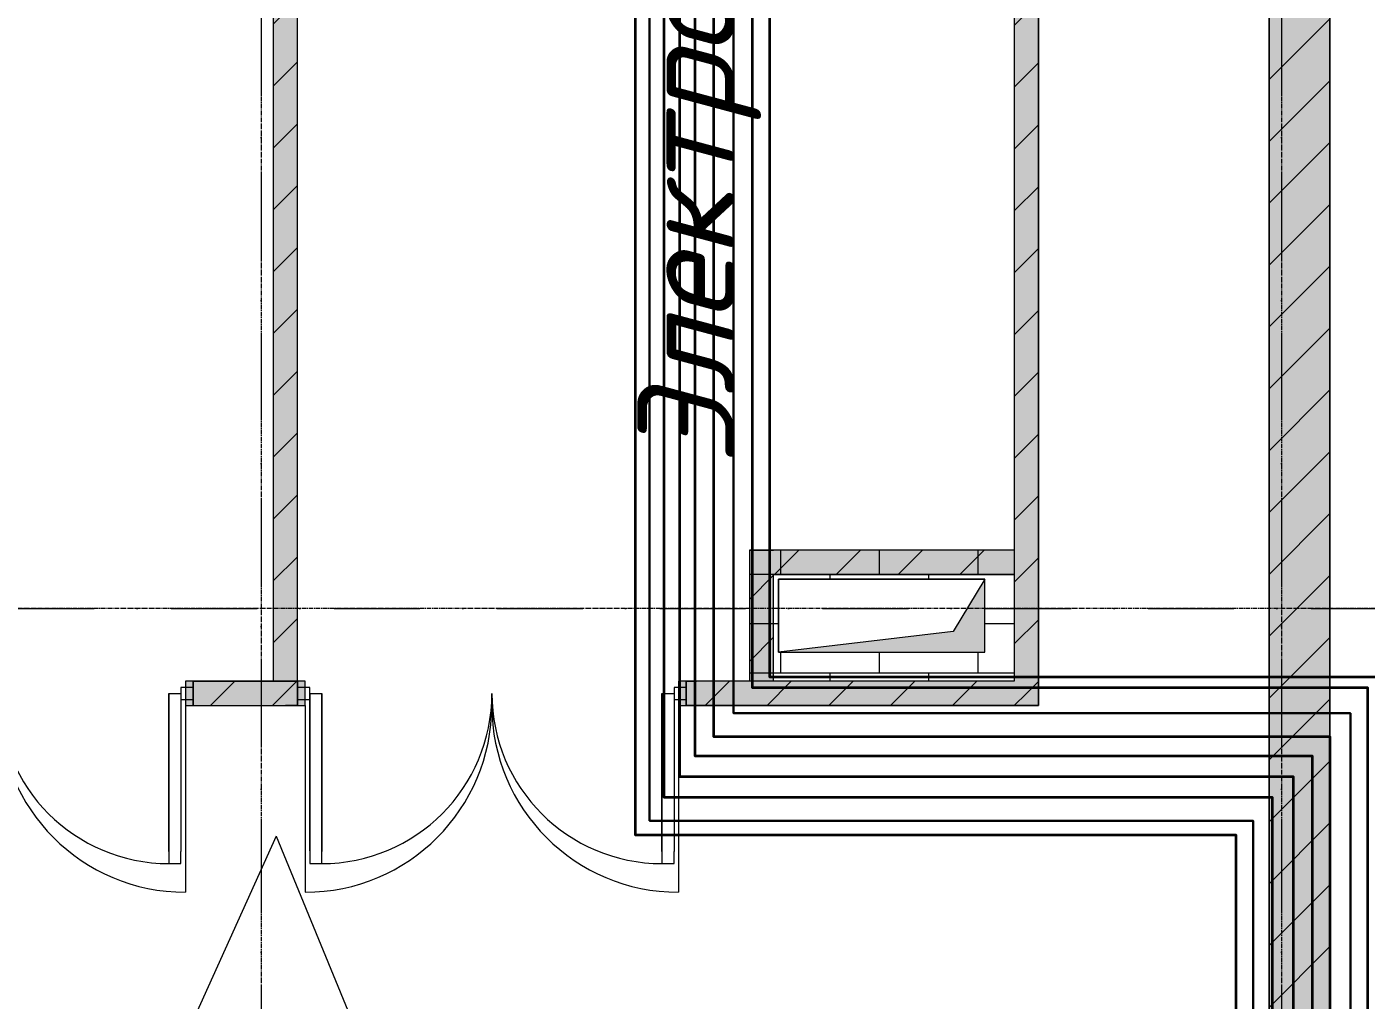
# Model space of a CAD drawing. Header units: millimetres. Extents: x 1499747 to 4230374, y -28481 to 441852.
# Drawn here: x 2463912 to 2469427, y 257261 to 261267 of the extents above; entities that cross this region are included whole.
import ezdxf
from ezdxf.xclip import XClip

# ---------------------------------------------------------------- set-up
doc = ezdxf.new("R2010")
doc.units = ezdxf.units.MM
doc.header["$MEASUREMENT"] = 0
doc.header["$XCLIPFRAME"] = 0
doc.linetypes.add('CENTER2', pattern=[28.575, 19.05, -3.175, 3.175, -3.175])
doc.linetypes.add('Штрихпунктирная', pattern=[670.277762, 352.777767, -176.388884, 0, -141.111112])
for name, color, linetype, lineweight in [('13 этаж_25_АР 06.03 custom_70__8 hatch_Ном._пера__8_Ном._пера__8', 8, 'Continuous', 18), ('13 этаж_25_АР 06.03 custom_70__Оси_Ном._пера__8_Ном._пера__8', 8, 'Continuous', 18), ('13 этаж_25_АР 06.03 custom_70_Выноски_Ном._пера__1_Ном._пера__1', 1, 'Continuous', 18), ('13 этаж_25_АР 06.03 custom_70_контур_Ном._пера__1_Ном._пера__1', 1, 'Continuous', 18), ('13 этаж_25_АР 06.03 custom_70_парапет 2_Ном._пера__8_Ном._пера__8', 8, 'Continuous', 18), ('13 этаж_25_АР 06.03 custom_70_Подложк_Ном._пера__1_Ном._пера__1', 1, 'Continuous', 18), ('13 этаж_25_АР 06.03 custom_70_Стойки_Ном._пера__7_Ном._пера__7', 7, 'Continuous', 18), ('13 этаж_25_АР 06.03 custom_70_Шахты 101_Ном._пера__14_Ном._пера__7', 7, 'Continuous', 18), ('13 этаж_25_АР 06.03 custom_70_Шахты_Ном._пера__7_Ном._пера__7', 7, 'Continuous', 18), ('13 этаж_25_Двери Archicad_Ном._пера__19_Ном._пера__255', 255, 'Continuous', 18), ('13 этаж_25_Двери Archicad_Ном._пера__23_Ном._пера__30', 30, 'Continuous', 18), ('13 этаж_25_Двери Archicad_Ном._пера__3_Ном._пера__30', 30, 'Continuous', 18), ('13 этаж_25_Двери Archicad_Ном._пера__47_Ном._пера__7', 7, 'Continuous', 18), ('13 этаж_25_Конструктив - Перекрытия_Ном._пера__1_Ном._пера__7', 7, 'Continuous', 18), ('13 этаж_25_Конструктив - Стены Ненесущие Газоблок_Ном._пера__169_Ном._пера__83', 83, 'Continuous', 18), ('13 этаж_25_Конструктив - Стены Ненесущие Газоблок_Ном._пера__47_Ном._пера__7', 7, 'Continuous', 18), ('13 этаж_25_Конструктив - Стены Ненесущие Газоблок_Ном._пера__74_Ном._пера__255', 255, 'Continuous', 18), ('13 этаж_25_Элемент Модели - Оси_Ном._пера__2_Ном._пера__8', 8, 'Continuous', 18), ('FTP Cable', 130, 'Continuous', 30)]:
    doc.layers.add(name, color=color, linetype=linetype, lineweight=lineweight)
doc.layers.add('Чертеж и Рисунок', color=7, linetype='Continuous')
doc.styles.add('СГЕНЕРИР_СТИЛЬ_4', font='isocpeui.ttf')
pattern_1 = [(0, (1023281.01, -133771.58), (0, 203.2), []), (90, (1023281.01, -133771.58), (-203.2, 203.2), [203.2, -203.2])]
pattern_2 = [(45, (1162404.69, 34264.05), (-127.2792, 127.2792), [])]

# ---------------------------------------------------------------- blocks, each defined once
blk = doc.blocks.new('Чертеж_4_25', base_point=(1186000, 29700))
at = {"layer": '13 этаж_25_АР 06.03 custom_70__8 hatch_Ном._пера__8_Ном._пера__8', "linetype": 'Continuous', "true_color": 0xc7c8ca}
h = blk.add_hatch(dxfattribs=at)
h.set_pattern_fill('ANSI36_0046_0019', color=9, style=0, pattern_type=2)
h.set_pattern_definition([(45, (1023281.01, -133771.585), (42.09495, 154.348152), [198.4375, -39.6875, 0, -39.6875])])
h.paths.add_polyline_path([(1199454.5, 30164.1), (1199704.7, 30164.1), (1199704.7, 45914.1), (1199454.5, 45914.1)])
blk.add_hatch(color=9, dxfattribs=at).paths.add_polyline_path([(1198284.5, 40584.1), (1198153.6, 40369.3), (1197434.5, 40284.1), (1198284.5, 40284.1)])
at = {"layer": '13 этаж_25_АР 06.03 custom_70_Шахты_Ном._пера__7_Ном._пера__7', "linetype": 'Continuous', "true_color": 0xc7c8ca}
h = blk.add_hatch(dxfattribs=at)
h.set_pattern_fill('AR_B816_0046_0019', color=9, style=0, pattern_type=2)
h.set_pattern_definition(pattern_1)
h.paths.add_polyline_path([(1198404.5, 40704.1), (1197314.5, 40704.1), (1197314.5, 40464.1), (1197434.5, 40464.1), (1197434.5, 40584.1), (1198284.5, 40584.1), (1198284.5, 40464.1), (1198404.5, 40464.1)])
h = blk.add_hatch(dxfattribs=at)
h.set_pattern_fill('AR_B816_0046_0019', color=9, style=0, pattern_type=2)
h.set_pattern_definition(pattern_1)
h.paths.add_polyline_path([(1198404.5, 40464.1), (1198284.5, 40464.1), (1198284.5, 40284.1), (1197434.5, 40284.1), (1197434.5, 40464.1), (1197314.5, 40464.1), (1197314.5, 40164.1), (1198404.5, 40164.1)])
at = {"layer": '13 этаж_25_Двери Archicad_Ном._пера__19_Ном._пера__255', "linetype": 'Continuous', "true_color": 0xc7c8ca}
for points in [[(1195024.5, 40164.1), (1194992.5, 40164.1), (1194992.5, 40064.1), (1195024.5, 40064.1)], [(1195454.1, 40064.1), (1195486.1, 40064.1), (1195486.1, 40164.1), (1195454.1, 40164.1)], [(1197054.1, 40164.1), (1197022.1, 40164.1), (1197022.1, 40064.1), (1197054.1, 40064.1)]]:
    blk.add_hatch(color=9, dxfattribs=at).paths.add_polyline_path(points)
at = {"layer": '13 этаж_25_Конструктив - Стены Ненесущие Газоблок_Ном._пера__169_Ном._пера__83', "linetype": 'Continuous', "true_color": 0xc7c8ca}
h = blk.add_hatch(dxfattribs=at)
h.set_pattern_fill('БЛОКИ_БЕТОННЫЕ_ЭФФЕКТИВН_72', color=9, style=0, pattern_type=2)
h.set_pattern_definition(pattern_2)
h.paths.add_polyline_path([(1199704.5, 30164), (1199704.5, 45964.1), (1199454.5, 45964.1), (1199454.5, 30164)])
h = blk.add_hatch(dxfattribs=at)
h.set_pattern_fill('БЛОКИ_БЕТОННЫЕ_ЭФФЕКТИВН_72', color=9, style=0, pattern_type=2)
h.set_pattern_definition(pattern_2)
h.paths.add_polyline_path([(1195454.5, 40064.1), (1195454.5, 45864.1), (1195354.5, 45864.1), (1195354.5, 40064.1)])
h = blk.add_hatch(dxfattribs=at)
h.set_pattern_fill('БЛОКИ_БЕТОННЫЕ_ЭФФЕКТИВН_72', color=9, style=0, pattern_type=2)
h.set_pattern_definition(pattern_2)
h.paths.add_polyline_path([(1198404.5, 45864.1), (1198404.5, 40164.1), (1198504.5, 40164.1), (1198504.5, 45864.1)])
h = blk.add_hatch(dxfattribs=at)
h.set_pattern_fill('БЛОКИ_БЕТОННЫЕ_ЭФФЕКТИВН_72', color=9, style=0, pattern_type=2)
h.set_pattern_definition(pattern_2)
h.paths.add_polyline_path([(1197414.5, 40704.1), (1197314.5, 40704.1), (1197414.5, 40604.1)])
h = blk.add_hatch(dxfattribs=at)
h.set_pattern_fill('БЛОКИ_БЕТОННЫЕ_ЭФФЕКТИВН_72', color=9, style=0, pattern_type=2)
h.set_pattern_definition(pattern_2)
h.paths.add_polyline_path([(1197414.5, 40604.1), (1197314.5, 40704.1), (1197314.5, 40604.1)])
h = blk.add_hatch(dxfattribs=at)
h.set_pattern_fill('БЛОКИ_БЕТОННЫЕ_ЭФФЕКТИВН_72', color=9, style=0, pattern_type=2)
h.set_pattern_definition(pattern_2)
h.paths.add_polyline_path([(1197414.5, 40604.1), (1198404.5, 40604.1), (1198404.5, 40704.1), (1197414.5, 40704.1)])
h = blk.add_hatch(dxfattribs=at)
h.set_pattern_fill('БЛОКИ_БЕТОННЫЕ_ЭФФЕКТИВН_72', color=9, style=0, pattern_type=2)
h.set_pattern_definition(pattern_2)
h.paths.add_polyline_path([(1197314.5, 40604.1), (1197314.5, 40164.1), (1197414.5, 40164.1), (1197414.5, 40604.1)])
h = blk.add_hatch(dxfattribs=at)
h.set_pattern_fill('БЛОКИ_БЕТОННЫЕ_ЭФФЕКТИВН_72', color=9, style=0, pattern_type=2)
h.set_pattern_definition(pattern_2)
h.paths.add_polyline_path([(1195024.5, 40064.1), (1195354.5, 40064.1), (1195354.5, 40164.1), (1195024.5, 40164.1)])
h = blk.add_hatch(dxfattribs=at)
h.set_pattern_fill('БЛОКИ_БЕТОННЫЕ_ЭФФЕКТИВН_72', color=9, style=0, pattern_type=2)
h.set_pattern_definition(pattern_2)
h.paths.add_polyline_path([(1197054.1, 40064.1), (1198404.5, 40064.1), (1198404.5, 40164.1), (1197054.1, 40164.1)])
h = blk.add_hatch(dxfattribs=at)
h.set_pattern_fill('БЛОКИ_БЕТОННЫЕ_ЭФФЕКТИВН_72', color=9, style=0, pattern_type=2)
h.set_pattern_definition(pattern_2)
h.paths.add_polyline_path([(1198404.5, 40164.1), (1198504.5, 40064.1), (1198504.5, 40164.1)])
h = blk.add_hatch(dxfattribs=at)
h.set_pattern_fill('БЛОКИ_БЕТОННЫЕ_ЭФФЕКТИВН_72', color=9, style=0, pattern_type=2)
h.set_pattern_definition(pattern_2)
h.paths.add_polyline_path([(1198404.5, 40064.1), (1198504.5, 40064.1), (1198404.5, 40164.1)])
at = {"layer": '13 этаж_25_Конструктив - Стены Ненесущие Газоблок_Ном._пера__74_Ном._пера__255', "linetype": 'Continuous', "true_color": 0xc7c8ca}
for points in [[(1195454.5, 40064.1), (1195454.5, 45864.1), (1195354.5, 45864.1), (1195354.5, 40064.1)], [(1198404.5, 45864.1), (1198404.5, 40164.1), (1198504.5, 40164.1), (1198504.5, 45864.1)], [(1197414.5, 40704.1), (1197314.5, 40704.1), (1197414.5, 40604.1)], [(1197414.5, 40604.1), (1197314.5, 40704.1), (1197314.5, 40604.1)], [(1197414.5, 40604.1), (1198404.5, 40604.1), (1198404.5, 40704.1), (1197414.5, 40704.1)], [(1197314.5, 40604.1), (1197314.5, 40164.1), (1197414.5, 40164.1), (1197414.5, 40604.1)], [(1195024.5, 40064.1), (1195354.5, 40064.1), (1195354.5, 40164.1), (1195024.5, 40164.1)], [(1197054.1, 40064.1), (1198404.5, 40064.1), (1198404.5, 40164.1), (1197054.1, 40164.1)], [(1198404.5, 40164.1), (1198504.5, 40064.1), (1198504.5, 40164.1)], [(1198404.5, 40064.1), (1198504.5, 40064.1), (1198404.5, 40164.1)]]:
    blk.add_hatch(color=9, dxfattribs=at).paths.add_polyline_path(points)
at = {"layer": '13 этаж_25_АР 06.03 custom_70__Оси_Ном._пера__8_Ном._пера__8', "color": 9, "linetype": 'CENTER2', "true_color": 0xc7c8ca}
for p, q in [((1195304.7, 45914.1), (1195304.7, 30164.1)), ((1199504.7, 45914.1), (1199504.7, 30164.1)), ((1200719.9, 40464.1), (1169819.7, 40464.1))]:
    blk.add_line(p, q, dxfattribs=at)
at = {"layer": '13 этаж_25_АР 06.03 custom_70_контур_Ном._пера__1_Ном._пера__1', "color": 9, "linetype": 'Continuous', "true_color": 0xc7c8ca, "flags": 128}
for points in [[(1198504.5, 45914.1), (1198504.5, 40064.1)], [(1193424.5, 40164.1), (1190754.7, 40164.1), (1190754.7, 45864.1), (1195354.5, 45864.1), (1195354.5, 40164.1)], [(1195454.5, 40164.1), (1195454.5, 40804.1), (1195454.5, 45864.1), (1198404.5, 45864.1), (1198404.5, 40164.1)], [(1194924.5, 39464.1), (1194924.5, 40114.1), (1194974.5, 40114.1), (1194974.5, 40089.1), (1195024.5, 40089.1), (1195024.5, 40139.1), (1194974.5, 40139.1), (1194974.5, 40089.1), (1195024.5, 40089.1), (1195024.5, 40065.5), (1195024.5, 40164.1)], [(1195454.5, 40164.1), (1195024.5, 40164.1), (1195024.5, 40064.1), (1195054.5, 40064.1)], [(1195454.5, 40164.1), (1195454.5, 40064.1)], [(1196954.5, 39464.1), (1196954.5, 40114.1), (1197004.5, 40114.1), (1197004.5, 40089.1), (1197054.5, 40089.1), (1197054.5, 40139.1), (1197004.5, 40139.1), (1197004.5, 40089.1), (1197054.5, 40089.1), (1197054.5, 40065.5), (1197054.5, 40164.1)], [(1198404.5, 40164.1), (1197054.5, 40164.8)], [(1197054.5, 40164.8), (1197054.5, 40064.8)], [(1194924.5, 40114.1), (1194974.5, 40114.1), (1194974.5, 39464.1)], [(1194924.5, 39464.1), (1194924.5, 40114.1), (1194974.5, 40114.1)], [(1194924.5, 40114.1), (1194924.5, 39414.1), (1194974.5, 39414.1), (1194974.5, 39464.1)], [(1194974.5, 40114.1), (1194974.5, 39464.1)], [(1195454.5, 40065.5), (1195454.5, 40089.1), (1195504.5, 40089.1), (1195504.5, 40139.1), (1195454.5, 40139.1), (1195454.5, 40089.1), (1195504.5, 40089.1), (1195504.5, 40114.1), (1195554.5, 40114.1), (1195554.5, 39464.1)], [(1195504.5, 40114.1), (1195504.5, 39414.1), (1195554.5, 39414.1), (1195554.5, 40114.1)], [(1196954.5, 40114.1), (1197004.5, 40114.1), (1197004.5, 39464.1)], [(1196954.5, 39464.1), (1196954.5, 40114.1), (1197004.5, 40114.1)], [(1196954.5, 40114.1), (1196954.5, 39414.1), (1197004.5, 39414.1), (1197004.5, 39464.1)], [(1197004.5, 40114.1), (1197004.5, 39464.1)], [(1195054.5, 40064.1), (1195404.5, 40064.1)], [(1195454.5, 40064.1), (1195404.5, 40064.1)], [(1195504.5, 39466), (1195504.5, 40089.1)], [(1198504.5, 40064.1), (1197054.5, 40064.8)]]:
    blk.add_lwpolyline(points, dxfattribs=at)
at = {"layer": '13 этаж_25_АР 06.03 custom_70_контур_Ном._пера__1_Ном._пера__1', "color": 9, "linetype": 'Continuous', "true_color": 0xc7c8ca}
for centre, start, end in [((1194924.5, 40114.1), 180, 270), ((1195554.5, 40114.1), 270, 0), ((1196954.5, 40114.1), 180, 270)]:
    blk.add_arc(centre, 700, start, end, dxfattribs=at)
at = {"layer": '13 этаж_25_АР 06.03 custom_70_парапет 2_Ном._пера__8_Ном._пера__8', "color": 9, "linetype": 'Continuous', "true_color": 0xc7c8ca, "flags": 128}
for points in [[(1199704.5, 30164.1), (1199454.5, 30164.1), (1199454.5, 45914.1)], [(1199704.7, 45914.1), (1199704.7, 30564.1), (1199704.4, 30564.1)]]:
    blk.add_lwpolyline(points, dxfattribs=at)
at = {"layer": '13 этаж_25_АР 06.03 custom_70_Подложк_Ном._пера__1_Ном._пера__1', "color": 9, "linetype": 'Continuous', "true_color": 0xc7c8ca, "flags": 128}
blk.add_lwpolyline([(1195054.5, 40164.1), (1195454.5, 40164.1)], dxfattribs=at)
at = {"layer": '13 этаж_25_АР 06.03 custom_70_Стойки_Ном._пера__7_Ном._пера__7', "color": 9, "linetype": 'Continuous', "true_color": 0xc7c8ca, "flags": 128}
for points in [[(1195366.7, 39526.7), (1191548.1, 31074.1)], [(1195366.7, 39526.7), (1198842, 31074.1)]]:
    blk.add_lwpolyline(points, dxfattribs=at)
at = {"layer": '13 этаж_25_АР 06.03 custom_70_Шахты 101_Ном._пера__14_Ном._пера__7', "color": 9, "linetype": 'Continuous', "true_color": 0xc7c8ca, "flags": 128}
blk.add_lwpolyline([(1197434.5, 40284.1), (1198284.5, 40284.1), (1198284.5, 40584.1), (1198153.6, 40369.3), (1197434.5, 40284.1), (1197434.5, 40584.1), (1198284.5, 40584.1)], dxfattribs=at)
at = {"layer": '13 этаж_25_АР 06.03 custom_70_Шахты_Ном._пера__7_Ном._пера__7', "color": 9, "linetype": 'Continuous', "true_color": 0xc7c8ca, "flags": 128}
blk.add_lwpolyline([(1198404.5, 40704.1), (1197314.5, 40704.1), (1197314.5, 40164.1)], dxfattribs=at)
blk.add_lwpolyline([(1197434.5, 40584.1), (1197434.5, 40284.1), (1198284.5, 40284.1), (1198284.5, 40584.1)], close=True, dxfattribs=at)
at = {"layer": '13 этаж_25_Двери Archicad_Ном._пера__23_Ном._пера__30', "color": 9, "linetype": 'Continuous', "true_color": 0xc7c8ca}
for p, q in [((1195024.5, 40164.1), (1194992.5, 40164.1)), ((1194992.5, 40164.1), (1194992.5, 40064.1)), ((1195024.5, 40064.1), (1195024.5, 40164.1)), ((1195486.1, 40164.1), (1195454.1, 40164.1)), ((1195454.1, 40164.1), (1195454.1, 40064.1)), ((1195486.1, 40064.1), (1195486.1, 40164.1)), ((1197054.1, 40164.1), (1197022.1, 40164.1)), ((1197022.1, 40164.1), (1197022.1, 40064.1)), ((1197054.1, 40064.1), (1197054.1, 40164.1)), ((1194992.5, 40064.1), (1195024.5, 40064.1)), ((1195454.1, 40064.1), (1195486.1, 40064.1)), ((1197022.1, 40064.1), (1197054.1, 40064.1))]:
    blk.add_line(p, q, dxfattribs=at)
at = {"layer": '13 этаж_25_Двери Archicad_Ном._пера__3_Ном._пера__30', "color": 9, "linetype": 'Continuous', "true_color": 0xc7c8ca}
for p, q in [((1194992.5, 40064.1), (1194992.5, 39296.1)), ((1195486.1, 40064.1), (1195486.1, 39296.1)), ((1197022.1, 40064.1), (1197022.1, 39296.1))]:
    blk.add_line(p, q, dxfattribs=at)
for centre, start, end in [((1194992.5, 40064.1), 180, 270), ((1195486.1, 40064.1), 270, 0), ((1197022.1, 40064.1), 180, 270)]:
    blk.add_arc(centre, 768, start, end, dxfattribs=at)
at = {"layer": '13 этаж_25_Двери Archicad_Ном._пера__47_Ном._пера__7', "color": 9, "linetype": 'Continuous', "true_color": 0xc7c8ca}
for p, q in [((1195024.5, 40064.1), (1195024.5, 40164.1)), ((1195024.5, 40064.1), (1195024.5, 40164.1)), ((1195024.5, 40164.1), (1195067.5, 40164.1)), ((1195024.5, 40164.1), (1195067.5, 40164.1)), ((1195454.1, 40164.1), (1195411.1, 40164.1)), ((1195454.1, 40164.1), (1195411.1, 40164.1)), ((1195454.1, 40064.1), (1195454.1, 40164.1)), ((1195454.1, 40064.1), (1195454.1, 40164.1)), ((1197054.1, 40064.1), (1197054.1, 40164.1)), ((1197054.1, 40064.1), (1197054.1, 40164.1)), ((1197054.1, 40164.1), (1197097.1, 40164.1)), ((1197054.1, 40164.1), (1197097.1, 40164.1)), ((1195024.5, 40064.1), (1195067.5, 40064.1)), ((1195024.5, 40064.1), (1195067.5, 40064.1)), ((1195454.1, 40064.1), (1195411.1, 40064.1)), ((1195454.1, 40064.1), (1195411.1, 40064.1)), ((1197054.1, 40064.1), (1197097.1, 40064.1)), ((1197054.1, 40064.1), (1197097.1, 40064.1))]:
    blk.add_line(p, q, dxfattribs=at)
at = {"layer": '13 этаж_25_Конструктив - Перекрытия_Ном._пера__1_Ном._пера__7', "linetype": 'Continuous', "flags": 128}
blk.add_lwpolyline([(1169569.7, 32064.1), (1169569.7, 47364.1), (1181404.7, 47364.1), (1181404.7, 46214.1), (1199704.5, 46214.1), (1199704.5, 29914), (1190354.6, 29914), (1180954.5, 29914), (1180954.5, 32064.1)], close=True, dxfattribs=at)
at = {"layer": '13 этаж_25_Конструктив - Стены Ненесущие Газоблок_Ном._пера__47_Ном._пера__7', "color": 9, "linetype": 'Continuous', "true_color": 0xc7c8ca}
for p, q in [((1195024.5, 40164.1), (1195067.5, 40164.1)), ((1195024.5, 40064.1), (1195024.5, 40164.1)), ((1195454.1, 40164.1), (1195411.1, 40164.1)), ((1195454.1, 40064.1), (1195454.1, 40164.1)), ((1197054.1, 40164.1), (1197097.1, 40164.1)), ((1197054.1, 40064.1), (1197054.1, 40164.1)), ((1195024.5, 40064.1), (1195067.5, 40064.1)), ((1195454.1, 40064.1), (1195411.1, 40064.1)), ((1197054.1, 40064.1), (1197097.1, 40064.1))]:
    blk.add_line(p, q, dxfattribs=at)
at = {"layer": '13 этаж_25_Конструктив - Стены Ненесущие Газоблок_Ном._пера__47_Ном._пера__7', "color": 9, "linetype": 'Continuous', "true_color": 0xc7c8ca, "flags": 128}
for points in [[(1199454.5, 45964.1), (1199454.5, 30164)], [(1199704.5, 30164), (1199704.5, 45964.1)], [(1195454.5, 40164.1), (1195454.5, 45864.1)], [(1198404.5, 45864.1), (1198404.5, 40704.1)], [(1198504.5, 40164.1), (1198504.5, 45864.1)], [(1195354.5, 43654.1), (1195354.5, 40164.1)], [(1197314.5, 40704.1), (1197414.5, 40704.1)], [(1197314.5, 40704.1), (1197314.5, 40164.1)], [(1198404.5, 40704.1), (1197414.5, 40704.1)], [(1197414.5, 40164.1), (1197414.5, 40604.1)], [(1197414.5, 40604.1), (1198404.5, 40604.1)], [(1198404.5, 40604.1), (1198404.5, 40164.1)], [(1195354.5, 40164.1), (1195024.5, 40164.1)], [(1197314.5, 40164.1), (1197054.1, 40164.1)], [(1198404.5, 40164.1), (1197414.5, 40164.1)], [(1198504.5, 40064.1), (1198504.5, 40164.1)], [(1195024.5, 40064.1), (1195354.5, 40064.1)], [(1195354.5, 40064.1), (1195454.5, 40064.1)], [(1197054.1, 40064.1), (1198504.5, 40064.1)]]:
    blk.add_lwpolyline(points, dxfattribs=at)
at = {"layer": '13 этаж_25_Элемент Модели - Оси_Ном._пера__2_Ном._пера__8', "linetype": 'Штрихпунктирная'}
for p, q in [((1195304.7, 48964.1), (1195304.7, 14064.1)), ((1199504.7, 48964.1), (1199504.7, 14064.1)), ((1159404.7, 40464.1), (1216204.7, 40464.1))]:
    blk.add_line(p, q, dxfattribs=at)
at = {"layer": '13 этаж_25_АР 06.03 custom_70_Выноски_Ном._пера__1_Ном._пера__1', "color": 9, "linetype": 'Continuous', "true_color": 0xc7c8ca, "insert": (1196854, 41055.1), "char_height": 400, "attachment_point": 1, "rotation": 90, "style": 'СГЕНЕРИР_СТИЛЬ_4'}
blk.add_mtext('\\A1;{\\pql;\\fISOCPEUR|b0|i1|c204|p0;\\W1.000000;Электрощитовая}', dxfattribs=at)

msp = doc.modelspace()

# ---------------------------------------------------------------- block references
at = {"layer": 'Чертеж и Рисунок', "linetype": 'Continuous'}
ref = msp.add_blockref('Чертеж_4_25', (2455572.80168, 248109.33943), dxfattribs=at)
XClip(ref).set_block_clipping_path([(1144000, 0), (1228000, 59400.0000000006)])

# ---------------------------------------------------------------- next in the draw order: linework, layer by layer
at = {"layer": 'FTP Cable', "lineweight": 30}
for points in [[(2465427.34839, 262082.00862), (2466476.26952, 262082.00862), (2466476.26952, 257999.55994), (2468961.35437, 257999.55994), (2468961.35437, 256230.17946), (2458478.31806, 256230.17946), (2458478.31806, 249430.3312), (2451476.33666, 249430.3312), (2451476.33666, 251424.6246), (2439523.61612, 251424.6246), (2439523.61612, 265948.78968), (2430393.93538, 265948.78968), (2430177.4918, 266122.09506)], [(2465427.34839, 262246.84985), (2466822.48796, 262246.84985), (2466822.48796, 258442.38267), (2469362.01511, 258442.38267), (2469362.01511, 255845.47737), (2458972.76067, 255845.47737), (2458972.76067, 248874.78743), (2450477.4163, 248875.65968), (2450477.4163, 248323.38837), (2450127.31743, 247923.38927)]]:
    msp.add_lwpolyline(points, dxfattribs=at)
at = {"layer": 'FTP Cable', "lineweight": 35}
for points in [[(2465427.34839, 262051.66414), (2466417.33113, 262051.66414), (2466417.33113, 257941.35352), (2468890.20482, 257941.35352), (2468890.20482, 256297.40538), (2458403.32454, 256297.40538), (2458403.32454, 249553.50618), (2451627.4163, 249553.50618), (2451627.4163, 251568.37464), (2439656.8894, 251568.37464), (2439656.8894, 265523.45889), (2443579.42094, 265523.45889), (2443579.42094, 266122.09506)], [(2465427.34839, 262115.63214), (2466535.59931, 262115.63214), (2466535.59931, 258096.14745), (2469040.16068, 258096.14745), (2469040.16068, 256152.45966), (2458575.52965, 256152.45966), (2458575.52965, 249322.42992), (2451326.35708, 249322.42992), (2451326.35708, 251273.91037), (2439392.4918, 251273.91037), (2439392.4918, 265097.18144), (2439092.4163, 265097.00868)], [(2465427.34839, 262338.95672), (2466970.58493, 262338.95672), (2466970.58493, 258591.44552), (2469511.11012, 258591.44552), (2469511.11012, 255662.98028), (2459197.29978, 255662.98028), (2459197.29978, 248736.86744), (2454924.30802, 248736.86744), (2454924.30802, 248683.01815), (2469377.43806, 248683.01815), (2469377.43806, 234101.91029), (2469027.22978, 233872.09499)], [(2469027.22978, 247922.09323), (2469224.59593, 247922.09323), (2469224.59593, 248573.45889), (2454824.37038, 248573.45889), (2454824.37038, 248803.28137), (2459076.69694, 248803.28137), (2459076.69694, 255747.25133), (2469433.35077, 255747.25133), (2469433.35077, 258546.92746), (2466899.96355, 258546.92746), (2466899.96355, 262287.78179), (2465427.34839, 262287.78179)], [(2465427.34839, 262217.32513), (2466740.1836, 262217.32513), (2466740.1836, 258347.01544), (2469277.4918, 258347.01544), (2469277.4918, 255922.03107), (2458885.46981, 255922.03107), (2458885.46981, 248996.50714), (2450877.73497, 248996.50714), (2450877.73497, 250835.13744), (2450127.58299, 250835.13744), (2450127.05187, 250072.09506)], [(2465427.34839, 262184.52137), (2466663.37826, 262184.52137), (2466663.37826, 258267.05811), (2469204.85747, 258267.05811), (2469204.85747, 255996.71595), (2458785.04707, 256035.04131), (2458785.04707, 249120.15475), (2451026.63251, 249120.15475), (2451026.63251, 250975.17928), (2439375.76749, 250975.17928), (2439375.76749, 250267.80758), (2430217.0578, 250267.80758), (2430177.4918, 250073.3902)], [(2465427.34839, 262149.25566), (2466599.59642, 262149.25566), (2466599.59642, 258181.61079), (2469126.24196, 258181.61079), (2469126.24196, 256086.99618), (2458671.25962, 256086.99618), (2458671.25962, 249220.97725), (2451176.48345, 249210.19668), (2451176.48345, 251125.73922), (2439095.11399, 251125.73922), (2439089.71862, 251947.09506)]]:
    msp.add_lwpolyline(points, dxfattribs=at)

doc.saveas('drawing.dxf')
